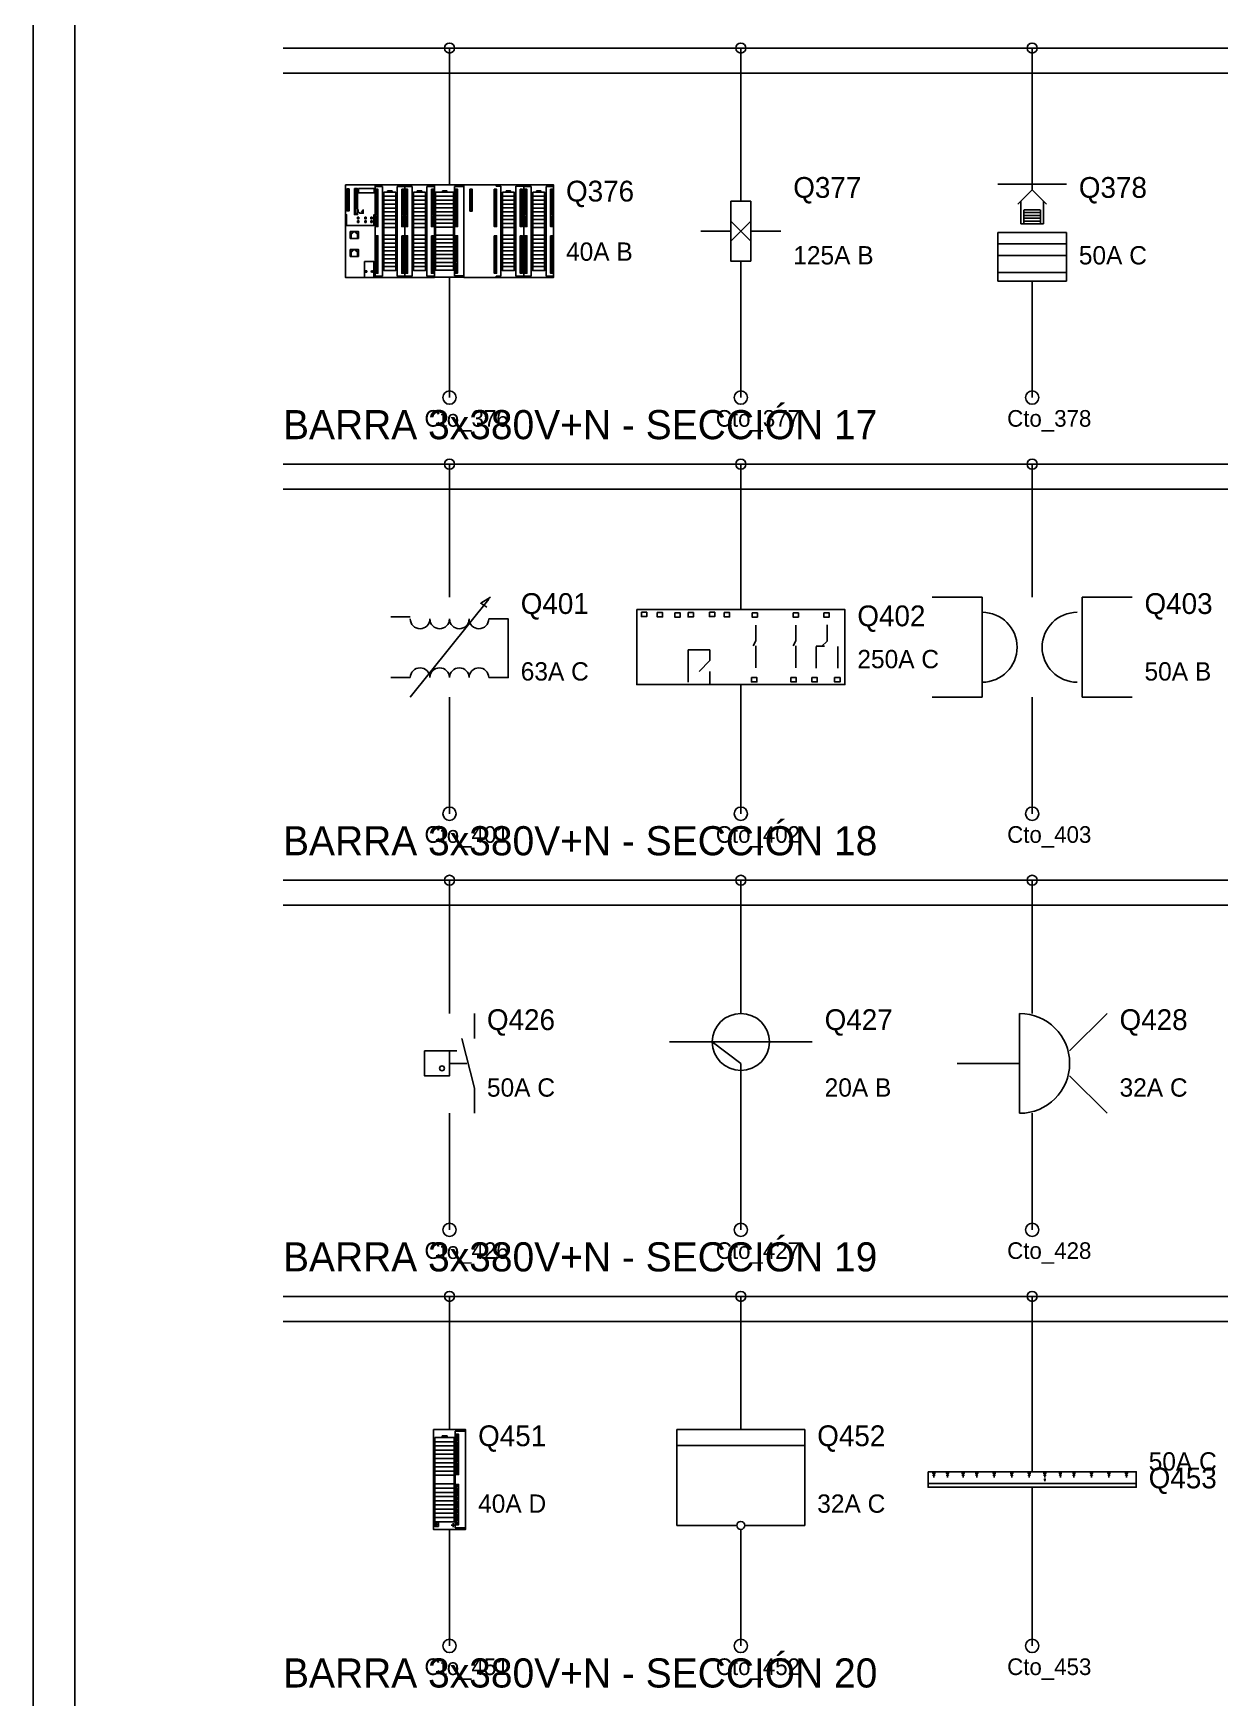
# Model space of a CAD drawing. Header units: metres. Extents: x 2 to 99, y 2 to 133.
# Drawn here: x 2 to 16.25, y 34.18 to 54.18 of the extents above; entities that cross this region are included whole.
import ezdxf

# ---------------------------------------------------------------- set-up
doc = ezdxf.new("R2010")
doc.units = ezdxf.units.M
for name, color, linetype in [('BARRAS_BUSBAR', 7, 'Continuous'), ('COMPONENTES', 7, 'Continuous'), ('FORMATO_LAMINA', 7, 'Continuous'), ('LINEAS_FUERZA', 7, 'Continuous'), ('TEXTOS_CIRCUITO', 7, 'Continuous')]:
    doc.layers.add(name, color=color, linetype=linetype)

msp = doc.modelspace()

# ---------------------------------------------------------------- linework, layer by layer
at = {"layer": 'BARRAS_BUSBAR'}
for p, q in [((5, 54), (96, 54)), ((5, 53.7), (96, 53.7)), ((5, 49), (96, 49)), ((5, 48.7), (96, 48.7)), ((5, 44), (96, 44)), ((5, 43.7), (96, 43.7)), ((5, 39), (96, 39)), ((5, 38.7), (96, 38.7))]:
    msp.add_line(p, q, dxfattribs=at)
at = {"layer": 'COMPONENTES'}
for p, q in [((10.5, 52.4), (10.5, 52.16)), ((14, 52.4), (14, 52.297)), ((5.794, 52.28), (5.768, 52.28)), ((5.794, 52.26), (5.768, 52.26)), ((5.794, 52.233), (5.768, 52.233)), ((5.794, 52.213), (5.768, 52.213)), ((6.106, 52.338), (6.195, 52.338)), ((6.141, 52.276), (6.115, 52.276)), ((6.141, 52.256), (6.115, 52.256)), ((6.141, 52.229), (6.115, 52.229)), ((6.141, 52.209), (6.115, 52.209)), ((6.137, 52.338), (6.137, 52.356)), ((6.195, 52.338), (6.195, 51.26)), ((6.355, 52.219), (6.213, 52.219)), ((6.373, 52.338), (6.462, 52.338)), ((6.373, 52.338), (6.373, 51.26)), ((6.453, 52.276), (6.426, 52.276)), ((6.453, 52.256), (6.426, 52.256)), ((6.453, 52.229), (6.426, 52.229)), ((6.453, 52.209), (6.426, 52.209)), ((6.462, 52.338), (6.551, 52.338)), ((6.497, 52.276), (6.471, 52.276)), ((6.497, 52.256), (6.471, 52.256)), ((6.497, 52.229), (6.471, 52.229)), ((6.497, 52.209), (6.471, 52.209)), ((6.493, 52.338), (6.493, 52.356)), ((6.551, 52.338), (6.551, 51.26)), ((6.711, 52.219), (6.569, 52.219)), ((6.729, 52.338), (6.818, 52.338)), ((6.729, 52.338), (6.729, 51.26)), ((6.809, 52.276), (6.782, 52.276)), ((6.809, 52.256), (6.782, 52.256)), ((6.809, 52.229), (6.782, 52.229)), ((6.809, 52.209), (6.782, 52.209)), ((7.049, 52.22), (6.832, 52.22)), ((7.06, 52.338), (7.173, 52.338)), ((7.06, 52.338), (7.06, 51.262)), ((7.097, 52.276), (7.07, 52.276)), ((7.097, 52.256), (7.07, 52.256)), ((7.097, 52.23), (7.07, 52.23)), ((7.097, 52.209), (7.07, 52.209)), ((7.273, 52.277), (7.246, 52.277)), ((7.273, 52.257), (7.246, 52.257)), ((7.273, 52.23), (7.246, 52.23)), ((7.273, 52.21), (7.246, 52.21)), ((7.565, 52.277), (7.538, 52.277)), ((7.565, 52.257), (7.538, 52.257)), ((7.565, 52.23), (7.538, 52.23)), ((7.565, 52.21), (7.538, 52.21)), ((7.56, 52.339), (7.56, 52.356)), ((7.56, 52.339), (7.618, 52.339)), ((7.618, 52.339), (7.618, 51.261)), ((7.778, 52.22), (7.636, 52.22)), ((7.796, 52.339), (7.885, 52.339)), ((7.796, 52.339), (7.796, 51.261)), ((7.876, 52.277), (7.85, 52.277)), ((7.876, 52.257), (7.85, 52.257)), ((7.876, 52.23), (7.85, 52.23)), ((7.876, 52.21), (7.85, 52.21)), ((7.894, 52.338), (7.983, 52.338)), ((7.93, 52.276), (7.903, 52.276)), ((7.93, 52.256), (7.903, 52.256)), ((7.93, 52.229), (7.903, 52.229)), ((7.93, 52.209), (7.903, 52.209)), ((7.925, 52.338), (7.925, 52.356)), ((7.983, 52.338), (7.983, 51.26)), ((8.143, 52.219), (8.001, 52.219)), ((8.161, 52.338), (8.25, 52.338)), ((8.161, 52.338), (8.161, 51.26)), ((8.241, 52.276), (8.214, 52.276)), ((8.241, 52.256), (8.214, 52.256)), ((8.241, 52.229), (8.214, 52.229)), ((8.241, 52.209), (8.214, 52.209)), ((13.589, 52.366), (14.411, 52.366)), ((14, 52.297), (13.829, 52.126)), ((14, 52.297), (14.171, 52.126)), ((5.794, 52.186), (5.768, 52.186)), ((5.794, 52.166), (5.768, 52.166)), ((5.794, 52.139), (5.768, 52.139)), ((5.794, 52.119), (5.768, 52.119)), ((5.794, 52.092), (5.768, 52.092)), ((5.794, 52.072), (5.768, 52.072)), ((6.141, 52.182), (6.115, 52.182)), ((6.141, 52.162), (6.115, 52.162)), ((6.141, 52.135), (6.115, 52.135)), ((6.141, 52.115), (6.115, 52.115)), ((6.141, 52.089), (6.115, 52.089)), ((6.141, 52.068), (6.115, 52.068)), ((6.141, 52.042), (6.115, 52.042)), ((6.141, 52.021), (6.115, 52.021)), ((6.355, 52.172), (6.213, 52.172)), ((6.355, 52.125), (6.213, 52.125)), ((6.355, 52.078), (6.213, 52.078)), ((6.355, 52.031), (6.213, 52.031)), ((6.453, 52.182), (6.426, 52.182)), ((6.453, 52.162), (6.426, 52.162)), ((6.453, 52.135), (6.426, 52.135)), ((6.453, 52.115), (6.426, 52.115)), ((6.453, 52.089), (6.426, 52.089)), ((6.453, 52.068), (6.426, 52.068)), ((6.453, 52.042), (6.426, 52.042)), ((6.453, 52.021), (6.426, 52.021)), ((6.497, 52.182), (6.471, 52.182)), ((6.497, 52.162), (6.471, 52.162)), ((6.497, 52.135), (6.471, 52.135)), ((6.497, 52.115), (6.471, 52.115)), ((6.497, 52.089), (6.471, 52.089)), ((6.497, 52.068), (6.471, 52.068)), ((6.497, 52.042), (6.471, 52.042)), ((6.497, 52.021), (6.471, 52.021)), ((6.711, 52.172), (6.569, 52.172)), ((6.711, 52.125), (6.569, 52.125)), ((6.711, 52.078), (6.569, 52.078)), ((6.711, 52.031), (6.569, 52.031)), ((6.809, 52.182), (6.782, 52.182)), ((6.809, 52.162), (6.782, 52.162)), ((6.809, 52.135), (6.782, 52.135)), ((6.809, 52.115), (6.782, 52.115)), ((6.809, 52.089), (6.782, 52.089)), ((6.809, 52.068), (6.782, 52.068)), ((6.809, 52.042), (6.782, 52.042)), ((6.809, 52.021), (6.782, 52.021)), ((7.049, 52.173), (6.832, 52.173)), ((7.049, 52.127), (6.832, 52.127)), ((7.049, 52.08), (6.832, 52.08)), ((7.049, 52.034), (6.832, 52.034)), ((7.097, 52.183), (7.07, 52.183)), ((7.097, 52.163), (7.07, 52.163)), ((7.097, 52.136), (7.07, 52.136)), ((7.097, 52.115), (7.07, 52.115)), ((7.097, 52.089), (7.07, 52.089)), ((7.097, 52.069), (7.07, 52.069)), ((7.097, 52.042), (7.07, 52.042)), ((7.097, 52.022), (7.07, 52.022)), ((7.273, 52.183), (7.246, 52.183)), ((7.273, 52.163), (7.246, 52.163)), ((7.273, 52.136), (7.246, 52.136)), ((7.273, 52.116), (7.246, 52.116)), ((7.273, 52.089), (7.246, 52.089)), ((7.273, 52.069), (7.246, 52.069)), ((7.565, 52.183), (7.538, 52.183)), ((7.565, 52.163), (7.538, 52.163)), ((7.565, 52.136), (7.538, 52.136)), ((7.565, 52.116), (7.538, 52.116)), ((7.565, 52.089), (7.538, 52.089)), ((7.565, 52.069), (7.538, 52.069)), ((7.565, 52.042), (7.538, 52.042)), ((7.565, 52.022), (7.538, 52.022)), ((7.778, 52.173), (7.636, 52.173)), ((7.778, 52.126), (7.636, 52.126)), ((7.778, 52.079), (7.636, 52.079)), ((7.778, 52.032), (7.636, 52.032)), ((7.876, 52.183), (7.85, 52.183)), ((7.876, 52.163), (7.85, 52.163)), ((7.876, 52.136), (7.85, 52.136)), ((7.876, 52.116), (7.85, 52.116)), ((7.876, 52.089), (7.85, 52.089)), ((7.876, 52.069), (7.85, 52.069)), ((7.876, 52.042), (7.85, 52.042)), ((7.876, 52.022), (7.85, 52.022)), ((7.93, 52.182), (7.903, 52.182)), ((7.93, 52.162), (7.903, 52.162)), ((7.93, 52.135), (7.903, 52.135)), ((7.93, 52.115), (7.903, 52.115)), ((7.93, 52.089), (7.903, 52.089)), ((7.93, 52.068), (7.903, 52.068)), ((7.93, 52.042), (7.903, 52.042)), ((7.93, 52.021), (7.903, 52.021)), ((8.143, 52.172), (8.001, 52.172)), ((8.143, 52.125), (8.001, 52.125)), ((8.143, 52.078), (8.001, 52.078)), ((8.143, 52.031), (8.001, 52.031)), ((8.241, 52.182), (8.214, 52.182)), ((8.241, 52.162), (8.214, 52.162)), ((8.241, 52.135), (8.214, 52.135)), ((8.241, 52.115), (8.214, 52.115)), ((8.241, 52.089), (8.214, 52.089)), ((8.241, 52.068), (8.214, 52.068)), ((8.241, 52.042), (8.214, 52.042)), ((8.241, 52.021), (8.214, 52.021)), ((13.863, 52.16), (13.863, 51.886)), ((13.901, 51.886), (13.901, 52.057)), ((13.904, 52.057), (14.096, 52.057)), ((13.904, 52.023), (14.096, 52.023)), ((14.099, 52.057), (14.099, 51.886)), ((14.137, 51.886), (14.137, 52.16)), ((6.141, 51.995), (6.115, 51.995)), ((6.141, 51.974), (6.115, 51.974)), ((6.141, 51.948), (6.115, 51.948)), ((6.141, 51.927), (6.115, 51.927)), ((6.141, 51.901), (6.115, 51.901)), ((6.141, 51.88), (6.115, 51.88)), ((6.355, 51.984), (6.213, 51.984)), ((6.355, 51.938), (6.213, 51.938)), ((6.355, 51.891), (6.213, 51.891)), ((6.355, 51.844), (6.213, 51.844)), ((6.453, 51.995), (6.426, 51.995)), ((6.453, 51.974), (6.426, 51.974)), ((6.453, 51.948), (6.426, 51.948)), ((6.453, 51.927), (6.426, 51.927)), ((6.453, 51.901), (6.426, 51.901)), ((6.453, 51.88), (6.426, 51.88)), ((6.497, 51.995), (6.471, 51.995)), ((6.497, 51.974), (6.471, 51.974)), ((6.497, 51.948), (6.471, 51.948)), ((6.497, 51.927), (6.471, 51.927)), ((6.497, 51.901), (6.471, 51.901)), ((6.497, 51.88), (6.471, 51.88)), ((6.711, 51.984), (6.569, 51.984)), ((6.711, 51.938), (6.569, 51.938)), ((6.711, 51.891), (6.569, 51.891)), ((6.711, 51.844), (6.569, 51.844)), ((6.809, 51.995), (6.782, 51.995)), ((6.809, 51.974), (6.782, 51.974)), ((6.809, 51.948), (6.782, 51.948)), ((6.809, 51.927), (6.782, 51.927)), ((6.809, 51.901), (6.782, 51.901)), ((6.809, 51.88), (6.782, 51.88)), ((7.049, 51.987), (6.832, 51.987)), ((7.049, 51.941), (6.832, 51.941)), ((7.049, 51.894), (6.832, 51.894)), ((7.049, 51.847), (6.832, 51.847)), ((7.097, 51.995), (7.07, 51.995)), ((7.097, 51.975), (7.07, 51.975)), ((7.097, 51.948), (7.07, 51.948)), ((7.097, 51.929), (7.07, 51.929)), ((7.097, 51.902), (7.07, 51.902)), ((7.097, 51.882), (7.07, 51.882)), ((7.565, 51.995), (7.538, 51.995)), ((7.565, 51.975), (7.538, 51.975)), ((7.565, 51.948), (7.538, 51.948)), ((7.565, 51.928), (7.538, 51.928)), ((7.565, 51.901), (7.538, 51.901)), ((7.565, 51.881), (7.538, 51.881)), ((7.778, 51.985), (7.636, 51.985)), ((7.778, 51.938), (7.636, 51.938)), ((7.778, 51.891), (7.636, 51.891)), ((7.778, 51.844), (7.636, 51.844)), ((7.876, 51.995), (7.85, 51.995)), ((7.876, 51.975), (7.85, 51.975)), ((7.876, 51.948), (7.85, 51.948)), ((7.876, 51.928), (7.85, 51.928)), ((7.876, 51.901), (7.85, 51.901)), ((7.876, 51.881), (7.85, 51.881)), ((7.93, 51.995), (7.903, 51.995)), ((7.93, 51.974), (7.903, 51.974)), ((7.93, 51.948), (7.903, 51.948)), ((7.93, 51.927), (7.903, 51.927)), ((7.93, 51.901), (7.903, 51.901)), ((7.93, 51.88), (7.903, 51.88)), ((8.143, 51.984), (8.001, 51.984)), ((8.143, 51.938), (8.001, 51.938)), ((8.143, 51.891), (8.001, 51.891)), ((8.143, 51.844), (8.001, 51.844)), ((8.241, 51.995), (8.214, 51.995)), ((8.241, 51.974), (8.214, 51.974)), ((8.241, 51.948), (8.214, 51.948)), ((8.241, 51.927), (8.214, 51.927)), ((8.241, 51.901), (8.214, 51.901)), ((8.241, 51.88), (8.214, 51.88)), ((10.38, 51.68), (10.62, 51.92)), ((10.38, 51.92), (10.62, 51.68)), ((13.863, 51.886), (14.137, 51.886)), ((13.904, 51.989), (14.096, 51.989)), ((13.904, 51.954), (14.096, 51.954)), ((13.904, 51.92), (14.096, 51.92)), ((6.141, 51.717), (6.115, 51.717)), ((6.141, 51.697), (6.115, 51.697)), ((6.141, 51.671), (6.115, 51.671)), ((6.141, 51.65), (6.115, 51.65)), ((6.141, 51.623), (6.115, 51.623)), ((6.141, 51.603), (6.115, 51.603)), ((6.355, 51.75), (6.213, 51.75)), ((6.355, 51.703), (6.213, 51.703)), ((6.355, 51.656), (6.213, 51.656)), ((6.355, 51.608), (6.213, 51.608)), ((6.453, 51.717), (6.426, 51.717)), ((6.453, 51.697), (6.426, 51.697)), ((6.453, 51.671), (6.426, 51.671)), ((6.453, 51.65), (6.426, 51.65)), ((6.453, 51.623), (6.426, 51.623)), ((6.453, 51.603), (6.426, 51.603)), ((6.497, 51.717), (6.471, 51.717)), ((6.497, 51.697), (6.471, 51.697)), ((6.497, 51.671), (6.471, 51.671)), ((6.497, 51.65), (6.471, 51.65)), ((6.497, 51.623), (6.471, 51.623)), ((6.497, 51.603), (6.471, 51.603)), ((6.711, 51.75), (6.569, 51.75)), ((6.711, 51.703), (6.569, 51.703)), ((6.711, 51.656), (6.569, 51.656)), ((6.711, 51.608), (6.569, 51.608)), ((6.809, 51.717), (6.782, 51.717)), ((6.809, 51.697), (6.782, 51.697)), ((6.809, 51.671), (6.782, 51.671)), ((6.809, 51.65), (6.782, 51.65)), ((6.809, 51.623), (6.782, 51.623)), ((6.809, 51.603), (6.782, 51.603)), ((7.049, 51.751), (6.832, 51.751)), ((7.049, 51.704), (6.832, 51.704)), ((7.049, 51.658), (6.832, 51.658)), ((7.049, 51.611), (6.832, 51.611)), ((7.097, 51.719), (7.07, 51.719)), ((7.097, 51.699), (7.07, 51.699)), ((7.097, 51.672), (7.07, 51.672)), ((7.097, 51.652), (7.07, 51.652)), ((7.097, 51.625), (7.07, 51.625)), ((7.097, 51.605), (7.07, 51.605)), ((7.565, 51.718), (7.538, 51.718)), ((7.565, 51.698), (7.538, 51.698)), ((7.565, 51.671), (7.538, 51.671)), ((7.565, 51.651), (7.538, 51.651)), ((7.565, 51.624), (7.538, 51.624)), ((7.565, 51.604), (7.538, 51.604)), ((7.778, 51.751), (7.636, 51.751)), ((7.778, 51.703), (7.636, 51.703)), ((7.778, 51.656), (7.636, 51.656)), ((7.778, 51.609), (7.636, 51.609)), ((7.876, 51.718), (7.85, 51.718)), ((7.876, 51.698), (7.85, 51.698)), ((7.876, 51.671), (7.85, 51.671)), ((7.876, 51.651), (7.85, 51.651)), ((7.876, 51.624), (7.85, 51.624)), ((7.876, 51.604), (7.85, 51.604)), ((7.93, 51.717), (7.903, 51.717)), ((7.93, 51.697), (7.903, 51.697)), ((7.93, 51.671), (7.903, 51.671)), ((7.93, 51.65), (7.903, 51.65)), ((7.93, 51.623), (7.903, 51.623)), ((7.93, 51.603), (7.903, 51.603)), ((8.143, 51.75), (8.001, 51.75)), ((8.143, 51.703), (8.001, 51.703)), ((8.143, 51.656), (8.001, 51.656)), ((8.143, 51.608), (8.001, 51.608)), ((8.241, 51.717), (8.214, 51.717)), ((8.241, 51.697), (8.214, 51.697)), ((8.241, 51.671), (8.214, 51.671)), ((8.241, 51.65), (8.214, 51.65)), ((8.241, 51.623), (8.214, 51.623)), ((8.241, 51.603), (8.214, 51.603)), ((10.02, 51.8), (10.38, 51.8)), ((10.98, 51.8), (10.62, 51.8)), ((13.589, 51.646), (14.411, 51.646)), ((6.141, 51.576), (6.115, 51.576)), ((6.141, 51.556), (6.115, 51.556)), ((6.141, 51.529), (6.115, 51.529)), ((6.141, 51.509), (6.115, 51.509)), ((6.141, 51.482), (6.115, 51.482)), ((6.141, 51.462), (6.115, 51.462)), ((6.141, 51.435), (6.115, 51.435)), ((6.141, 51.415), (6.115, 51.415)), ((6.355, 51.562), (6.213, 51.562)), ((6.355, 51.515), (6.213, 51.515)), ((6.355, 51.468), (6.213, 51.468)), ((6.355, 51.421), (6.213, 51.421)), ((6.453, 51.576), (6.426, 51.576)), ((6.453, 51.556), (6.426, 51.556)), ((6.453, 51.529), (6.426, 51.529)), ((6.453, 51.509), (6.426, 51.509)), ((6.453, 51.482), (6.426, 51.482)), ((6.453, 51.462), (6.426, 51.462)), ((6.453, 51.435), (6.426, 51.435)), ((6.453, 51.415), (6.426, 51.415)), ((6.497, 51.576), (6.471, 51.576)), ((6.497, 51.556), (6.471, 51.556)), ((6.497, 51.529), (6.471, 51.529)), ((6.497, 51.509), (6.471, 51.509)), ((6.497, 51.482), (6.471, 51.482)), ((6.497, 51.462), (6.471, 51.462)), ((6.497, 51.435), (6.471, 51.435)), ((6.497, 51.415), (6.471, 51.415)), ((6.711, 51.562), (6.569, 51.562)), ((6.711, 51.515), (6.569, 51.515)), ((6.711, 51.468), (6.569, 51.468)), ((6.711, 51.421), (6.569, 51.421)), ((6.809, 51.576), (6.782, 51.576)), ((6.809, 51.556), (6.782, 51.556)), ((6.809, 51.529), (6.782, 51.529)), ((6.809, 51.509), (6.782, 51.509)), ((6.809, 51.482), (6.782, 51.482)), ((6.809, 51.462), (6.782, 51.462)), ((6.809, 51.435), (6.782, 51.435)), ((6.809, 51.415), (6.782, 51.415)), ((7.049, 51.565), (6.832, 51.565)), ((7.049, 51.518), (6.832, 51.518)), ((7.049, 51.472), (6.832, 51.472)), ((7.049, 51.425), (6.832, 51.425)), ((7.097, 51.578), (7.07, 51.578)), ((7.097, 51.558), (7.07, 51.558)), ((7.097, 51.531), (7.07, 51.531)), ((7.097, 51.511), (7.07, 51.511)), ((7.097, 51.484), (7.07, 51.484)), ((7.097, 51.464), (7.07, 51.464)), ((7.097, 51.438), (7.07, 51.438)), ((7.097, 51.417), (7.07, 51.417)), ((7.565, 51.577), (7.538, 51.577)), ((7.565, 51.557), (7.538, 51.557)), ((7.565, 51.53), (7.538, 51.53)), ((7.565, 51.51), (7.538, 51.51)), ((7.565, 51.483), (7.538, 51.483)), ((7.565, 51.463), (7.538, 51.463)), ((7.565, 51.436), (7.538, 51.436)), ((7.565, 51.416), (7.538, 51.416)), ((7.778, 51.562), (7.636, 51.562)), ((7.778, 51.516), (7.636, 51.516)), ((7.778, 51.469), (7.636, 51.469)), ((7.778, 51.421), (7.636, 51.421)), ((7.876, 51.577), (7.85, 51.577)), ((7.876, 51.557), (7.85, 51.557)), ((7.876, 51.53), (7.85, 51.53)), ((7.876, 51.51), (7.85, 51.51)), ((7.876, 51.483), (7.85, 51.483)), ((7.876, 51.463), (7.85, 51.463)), ((7.876, 51.436), (7.85, 51.436)), ((7.876, 51.416), (7.85, 51.416)), ((7.93, 51.576), (7.903, 51.576)), ((7.93, 51.556), (7.903, 51.556)), ((7.93, 51.529), (7.903, 51.529)), ((7.93, 51.509), (7.903, 51.509)), ((7.93, 51.482), (7.903, 51.482)), ((7.93, 51.462), (7.903, 51.462)), ((7.93, 51.435), (7.903, 51.435)), ((7.93, 51.415), (7.903, 51.415)), ((8.143, 51.562), (8.001, 51.562)), ((8.143, 51.515), (8.001, 51.515)), ((8.143, 51.468), (8.001, 51.468)), ((8.143, 51.421), (8.001, 51.421)), ((8.241, 51.576), (8.214, 51.576)), ((8.241, 51.556), (8.214, 51.556)), ((8.241, 51.529), (8.214, 51.529)), ((8.241, 51.509), (8.214, 51.509)), ((8.241, 51.482), (8.214, 51.482)), ((8.241, 51.462), (8.214, 51.462)), ((8.241, 51.435), (8.214, 51.435)), ((8.241, 51.415), (8.214, 51.415)), ((10.5, 51.44), (10.5, 51.2)), ((13.589, 51.509), (14.411, 51.509)), ((6.195, 51.26), (6.106, 51.26)), ((6.141, 51.388), (6.115, 51.388)), ((6.141, 51.368), (6.115, 51.368)), ((6.141, 51.341), (6.115, 51.341)), ((6.141, 51.321), (6.115, 51.321)), ((6.137, 51.26), (6.137, 51.244)), ((6.355, 51.374), (6.213, 51.374)), ((6.373, 51.26), (6.462, 51.26)), ((6.453, 51.388), (6.426, 51.388)), ((6.453, 51.368), (6.426, 51.368)), ((6.453, 51.341), (6.426, 51.341)), ((6.453, 51.321), (6.426, 51.321)), ((6.551, 51.26), (6.462, 51.26)), ((6.497, 51.388), (6.471, 51.388)), ((6.497, 51.368), (6.471, 51.368)), ((6.497, 51.341), (6.471, 51.341)), ((6.497, 51.321), (6.471, 51.321)), ((6.493, 51.26), (6.493, 51.244)), ((6.711, 51.374), (6.569, 51.374)), ((6.729, 51.26), (6.818, 51.26)), ((6.809, 51.388), (6.782, 51.388)), ((6.809, 51.368), (6.782, 51.368)), ((6.809, 51.341), (6.782, 51.341)), ((6.809, 51.321), (6.782, 51.321)), ((7.049, 51.379), (6.832, 51.379)), ((7.06, 51.262), (7.173, 51.262)), ((7.097, 51.391), (7.07, 51.391)), ((7.097, 51.371), (7.07, 51.371)), ((7.097, 51.344), (7.07, 51.344)), ((7.097, 51.324), (7.07, 51.324)), ((7.565, 51.389), (7.538, 51.389)), ((7.565, 51.369), (7.538, 51.369)), ((7.565, 51.342), (7.538, 51.342)), ((7.565, 51.322), (7.538, 51.322)), ((7.56, 51.261), (7.56, 51.244)), ((7.618, 51.261), (7.56, 51.261)), ((7.778, 51.375), (7.636, 51.375)), ((7.796, 51.261), (7.885, 51.261)), ((7.876, 51.389), (7.85, 51.389)), ((7.876, 51.369), (7.85, 51.369)), ((7.876, 51.342), (7.85, 51.342)), ((7.876, 51.322), (7.85, 51.322)), ((7.983, 51.26), (7.894, 51.26)), ((7.93, 51.388), (7.903, 51.388)), ((7.93, 51.368), (7.903, 51.368)), ((7.93, 51.341), (7.903, 51.341)), ((7.93, 51.321), (7.903, 51.321)), ((7.925, 51.26), (7.925, 51.244)), ((8.143, 51.374), (8.001, 51.374)), ((8.161, 51.26), (8.25, 51.26)), ((8.241, 51.388), (8.214, 51.388)), ((8.241, 51.368), (8.214, 51.368)), ((8.241, 51.341), (8.214, 51.341)), ((8.241, 51.321), (8.214, 51.321)), ((13.589, 51.303), (14.411, 51.303)), ((6.529, 46.2), (7.471, 47.376)), ((12.8, 47.4), (13.4, 47.4)), ((13.4, 47.4), (13.4, 46.2)), ((15.2, 47.4), (14.6, 47.4)), ((14.6, 47.4), (14.6, 46.2)), ((6.529, 47.165), (6.294, 47.165)), ((10.68, 47.064), (10.68, 46.876)), ((11.16, 47.064), (11.16, 46.876)), ((11.536, 47.068), (11.536, 46.873)), ((10.68, 46.876), (10.648, 46.818)), ((10.68, 46.818), (10.68, 46.552)), ((11.16, 46.876), (11.127, 46.818)), ((11.16, 46.818), (11.16, 46.552)), ((11.406, 46.815), (11.504, 46.815)), ((11.406, 46.808), (11.406, 46.549)), ((11.536, 46.873), (11.471, 46.808)), ((11.666, 46.808), (11.666, 46.549)), ((9.869, 46.38), (9.869, 46.769)), ((9.869, 46.769), (10.129, 46.769)), ((10.129, 46.639), (9.999, 46.51)), ((10.129, 46.769), (10.129, 46.639)), ((6.529, 46.435), (6.294, 46.435)), ((10.129, 46.348), (10.129, 46.51)), ((13.4, 46.2), (12.8, 46.2)), ((14.6, 46.2), (15.2, 46.2)), ((7.3, 42.4), (7.3, 42.1)), ((13.85, 42.4), (13.85, 41.2)), ((14.9, 42.4), (14.45, 41.95)), ((9.643, 42.057), (11.357, 42.057)), ((10.5, 41.8), (10.157, 42.057)), ((7.09, 41.95), (7, 41.95)), ((7, 41.8), (7.21, 41.8)), ((10.5, 41.8), (10.5, 41.2)), ((13.1, 41.8), (13.85, 41.8)), ((14.9, 41.2), (14.45, 41.65)), ((7.058, 37.253), (6.822, 37.253)), ((7.058, 37.203), (6.822, 37.203)), ((7.07, 37.381), (7.194, 37.381)), ((7.07, 37.381), (7.07, 36.217)), ((7.11, 37.314), (7.081, 37.314)), ((7.11, 37.293), (7.081, 37.293)), ((7.11, 37.264), (7.081, 37.264)), ((7.11, 37.242), (7.081, 37.242)), ((7.11, 37.213), (7.081, 37.213)), ((9.732, 37.4), (11.268, 37.4)), ((11.268, 37.208), (9.732, 37.208)), ((7.058, 37.152), (6.822, 37.152)), ((7.058, 37.102), (6.822, 37.102)), ((7.058, 37.052), (6.822, 37.052)), ((7.058, 37.001), (6.822, 37.001)), ((7.11, 37.191), (7.081, 37.191)), ((7.11, 37.162), (7.081, 37.162)), ((7.11, 37.141), (7.081, 37.141)), ((7.11, 37.112), (7.081, 37.112)), ((7.11, 37.09), (7.081, 37.09)), ((7.11, 37.061), (7.081, 37.061)), ((7.11, 37.039), (7.081, 37.039)), ((7.11, 37.01), (7.081, 37.01)), ((7.058, 36.951), (6.822, 36.951)), ((7.058, 36.901), (6.822, 36.901)), ((7.058, 36.85), (6.822, 36.85)), ((7.11, 36.989), (7.081, 36.989)), ((7.11, 36.96), (7.081, 36.96)), ((7.11, 36.938), (7.081, 36.938)), ((7.11, 36.909), (7.081, 36.909)), ((7.11, 36.887), (7.081, 36.887)), ((12.82, 36.856), (12.82, 36.87)), ((12.82, 36.847), (12.82, 36.823)), ((12.984, 36.856), (12.984, 36.87)), ((12.984, 36.847), (12.984, 36.823)), ((13.171, 36.856), (13.171, 36.87)), ((13.171, 36.847), (13.171, 36.823)), ((13.334, 36.856), (13.334, 36.87)), ((13.334, 36.847), (13.334, 36.823)), ((13.544, 36.856), (13.544, 36.87)), ((13.544, 36.847), (13.544, 36.823)), ((13.755, 36.856), (13.755, 36.87)), ((13.755, 36.847), (13.755, 36.823)), ((13.965, 36.856), (13.965, 36.87)), ((13.965, 36.847), (13.965, 36.823)), ((14.152, 36.856), (14.152, 36.87)), ((14.152, 36.847), (14.152, 36.823)), ((14.152, 36.8), (14.152, 36.812)), ((14.339, 36.856), (14.339, 36.87)), ((14.339, 36.847), (14.339, 36.823)), ((14.502, 36.856), (14.502, 36.87)), ((14.502, 36.847), (14.502, 36.823)), ((14.713, 36.856), (14.713, 36.87)), ((14.713, 36.847), (14.713, 36.823)), ((14.923, 36.856), (14.923, 36.87)), ((14.923, 36.847), (14.923, 36.823)), ((15.133, 36.856), (15.133, 36.87)), ((15.133, 36.847), (15.133, 36.823)), ((7.058, 36.746), (6.822, 36.746)), ((7.058, 36.695), (6.822, 36.695)), ((7.058, 36.645), (6.822, 36.645)), ((7.11, 36.711), (7.081, 36.711)), ((7.11, 36.689), (7.081, 36.689)), ((7.11, 36.66), (7.081, 36.66)), ((7.11, 36.639), (7.081, 36.639)), ((7.11, 36.61), (7.081, 36.61)), ((12.75, 36.753), (15.25, 36.753)), ((14.14, 36.8), (14.164, 36.8)), ((14.143, 36.793), (14.161, 36.793)), ((14.145, 36.786), (14.159, 36.786)), ((7.058, 36.595), (6.822, 36.595)), ((7.058, 36.545), (6.822, 36.545)), ((7.058, 36.494), (6.822, 36.494)), ((7.058, 36.444), (6.822, 36.444)), ((7.11, 36.588), (7.081, 36.588)), ((7.11, 36.559), (7.081, 36.559)), ((7.11, 36.537), (7.081, 36.537)), ((7.11, 36.508), (7.081, 36.508)), ((7.11, 36.486), (7.081, 36.486)), ((7.11, 36.458), (7.081, 36.458)), ((7.11, 36.436), (7.081, 36.436)), ((7.11, 36.407), (7.081, 36.407)), ((7.058, 36.394), (6.822, 36.394)), ((7.058, 36.343), (6.822, 36.343)), ((7.066, 36.25), (7.019, 36.25)), ((7.043, 36.227), (7.043, 36.274)), ((7.07, 36.217), (7.194, 36.217)), ((7.11, 36.385), (7.081, 36.385)), ((7.11, 36.356), (7.081, 36.356)), ((7.11, 36.335), (7.081, 36.335)), ((7.11, 36.306), (7.081, 36.306)), ((7.11, 36.284), (7.081, 36.284))]:
    msp.add_line(p, q, dxfattribs=at)
for points in [[(5.75, 52.356), (6.106, 52.356), (6.106, 51.244), (5.75, 51.244)], [(5.768, 52.307), (5.794, 52.307), (5.794, 52.043), (5.768, 52.043)], [(5.857, 52.312), (5.896, 52.312), (5.896, 52), (5.857, 52)], [(5.86, 52.309), (5.892, 52.309), (5.892, 52.004), (5.86, 52.004)], [(5.906, 52.312), (6.095, 52.312), (6.095, 52.262), (5.906, 52.262)], [(6.106, 52.356), (6.462, 52.356), (6.462, 51.244), (6.106, 51.244)], [(6.115, 52.303), (6.141, 52.303), (6.141, 51.854), (6.115, 51.854)], [(6.213, 52.267), (6.355, 52.267), (6.355, 51.327), (6.213, 51.327)], [(6.257, 52.284), (6.31, 52.284), (6.31, 52.267), (6.257, 52.267)], [(6.426, 52.303), (6.453, 52.303), (6.453, 51.854), (6.426, 51.854)], [(6.462, 52.356), (6.818, 52.356), (6.818, 51.244), (6.462, 51.244)], [(6.471, 52.303), (6.497, 52.303), (6.497, 51.854), (6.471, 51.854)], [(6.569, 52.267), (6.711, 52.267), (6.711, 51.327), (6.569, 51.327)], [(6.613, 52.284), (6.666, 52.284), (6.666, 52.267), (6.613, 52.267)], [(6.782, 52.303), (6.809, 52.303), (6.809, 51.854), (6.782, 51.854)], [(6.818, 52.356), (7.173, 52.356), (7.173, 51.246), (6.818, 51.246)], [(6.832, 52.267), (7.049, 52.267), (7.049, 51.33), (6.832, 51.33)], [(6.915, 52.284), (6.969, 52.284), (6.969, 52.267), (6.915, 52.267)], [(7.07, 52.303), (7.097, 52.303), (7.097, 51.855), (7.07, 51.855)], [(7.173, 52.356), (7.894, 52.356), (7.894, 51.244), (7.173, 51.244)], [(7.246, 52.304), (7.273, 52.304), (7.273, 52.041), (7.246, 52.041)], [(7.538, 52.304), (7.565, 52.304), (7.565, 51.854), (7.538, 51.854)], [(7.636, 52.267), (7.778, 52.267), (7.778, 51.327), (7.636, 51.327)], [(7.681, 52.284), (7.734, 52.284), (7.734, 52.267), (7.681, 52.267)], [(7.85, 52.304), (7.876, 52.304), (7.876, 51.854), (7.85, 51.854)], [(7.894, 52.356), (8.25, 52.356), (8.25, 51.244), (7.894, 51.244)], [(7.903, 52.303), (7.93, 52.303), (7.93, 51.854), (7.903, 51.854)], [(8.001, 52.267), (8.143, 52.267), (8.143, 51.327), (8.001, 51.327)], [(8.045, 52.284), (8.099, 52.284), (8.099, 52.267), (8.045, 52.267)], [(8.214, 52.303), (8.241, 52.303), (8.241, 51.854), (8.214, 51.854)], [(10.38, 52.16), (10.62, 52.16), (10.62, 51.44), (10.38, 51.44)], [(5.896, 51.968), (5.91, 51.968), (5.91, 51.947), (5.896, 51.947)], [(5.896, 51.925), (5.91, 51.925), (5.91, 51.904), (5.896, 51.904)], [(5.985, 51.968), (5.999, 51.968), (5.999, 51.947), (5.985, 51.947)], [(5.985, 51.925), (5.999, 51.925), (5.999, 51.904), (5.985, 51.904)], [(6.056, 51.968), (6.07, 51.968), (6.07, 51.947), (6.056, 51.947)], [(6.056, 51.925), (6.07, 51.925), (6.07, 51.904), (6.056, 51.904)], [(5.807, 51.796), (5.905, 51.796), (5.905, 51.712), (5.807, 51.712)], [(6.115, 51.744), (6.141, 51.744), (6.141, 51.294), (6.115, 51.294)], [(6.426, 51.744), (6.453, 51.744), (6.453, 51.294), (6.426, 51.294)], [(6.471, 51.744), (6.497, 51.744), (6.497, 51.294), (6.471, 51.294)], [(6.782, 51.744), (6.809, 51.744), (6.809, 51.294), (6.782, 51.294)], [(7.07, 51.745), (7.097, 51.745), (7.097, 51.297), (7.07, 51.297)], [(7.538, 51.745), (7.565, 51.745), (7.565, 51.295), (7.538, 51.295)], [(7.85, 51.745), (7.876, 51.745), (7.876, 51.295), (7.85, 51.295)], [(7.903, 51.744), (7.93, 51.744), (7.93, 51.294), (7.903, 51.294)], [(8.214, 51.744), (8.241, 51.744), (8.241, 51.294), (8.214, 51.294)], [(13.589, 51.783), (14.411, 51.783), (14.411, 51.2), (13.589, 51.2)], [(5.807, 51.581), (5.905, 51.581), (5.905, 51.496), (5.807, 51.496)], [(5.978, 51.434), (6.092, 51.434), (6.092, 51.244), (5.978, 51.244)], [(9.25, 47.252), (11.75, 47.252), (11.75, 46.351), (9.25, 46.351)], [(9.305, 47.22), (9.37, 47.22), (9.37, 47.168), (9.305, 47.168)], [(9.496, 47.217), (9.561, 47.217), (9.561, 47.165), (9.496, 47.165)], [(9.707, 47.213), (9.772, 47.213), (9.772, 47.162), (9.707, 47.162)], [(9.866, 47.217), (9.931, 47.217), (9.931, 47.165), (9.866, 47.165)], [(10.122, 47.22), (10.187, 47.22), (10.187, 47.168), (10.122, 47.168)], [(10.301, 47.217), (10.365, 47.217), (10.365, 47.165), (10.301, 47.165)], [(10.635, 47.213), (10.699, 47.213), (10.699, 47.162), (10.635, 47.162)], [(11.127, 47.213), (11.192, 47.213), (11.192, 47.162), (11.127, 47.162)], [(11.497, 47.213), (11.562, 47.213), (11.562, 47.162), (11.497, 47.162)], [(10.628, 46.435), (10.693, 46.435), (10.693, 46.383), (10.628, 46.383)], [(11.101, 46.435), (11.166, 46.435), (11.166, 46.383), (11.101, 46.383)], [(11.354, 46.435), (11.419, 46.435), (11.419, 46.383), (11.354, 46.383)], [(11.627, 46.435), (11.692, 46.435), (11.692, 46.383), (11.627, 46.383)], [(6.7, 41.95), (7, 41.95), (7, 41.65), (6.7, 41.65)], [(6.806, 37.4), (7.194, 37.4), (7.194, 36.2), (6.806, 36.2)], [(6.822, 37.303), (7.058, 37.303), (7.058, 36.29), (6.822, 36.29)], [(6.913, 37.323), (6.971, 37.323), (6.971, 37.303), (6.913, 37.303)], [(7.081, 37.343), (7.11, 37.343), (7.11, 36.858), (7.081, 36.858)], [(12.75, 36.893), (15.25, 36.893), (15.25, 36.707), (12.75, 36.707)], [(12.808, 36.893), (12.832, 36.893), (12.832, 36.87), (12.808, 36.87)], [(12.972, 36.893), (12.995, 36.893), (12.995, 36.87), (12.972, 36.87)], [(13.159, 36.893), (13.182, 36.893), (13.182, 36.87), (13.159, 36.87)], [(13.322, 36.893), (13.346, 36.893), (13.346, 36.87), (13.322, 36.87)], [(13.533, 36.893), (13.556, 36.893), (13.556, 36.87), (13.533, 36.87)], [(13.743, 36.893), (13.766, 36.893), (13.766, 36.87), (13.743, 36.87)], [(13.953, 36.893), (13.977, 36.893), (13.977, 36.87), (13.953, 36.87)], [(14.14, 36.893), (14.164, 36.893), (14.164, 36.87), (14.14, 36.87)], [(14.327, 36.893), (14.35, 36.893), (14.35, 36.87), (14.327, 36.87)], [(14.491, 36.893), (14.514, 36.893), (14.514, 36.87), (14.491, 36.87)], [(14.701, 36.893), (14.724, 36.893), (14.724, 36.87), (14.701, 36.87)], [(14.911, 36.893), (14.935, 36.893), (14.935, 36.87), (14.911, 36.87)], [(15.121, 36.893), (15.145, 36.893), (15.145, 36.87), (15.121, 36.87)], [(7.081, 36.74), (7.11, 36.74), (7.11, 36.255), (7.081, 36.255)], [(6.822, 36.281), (6.868, 36.281), (6.868, 36.235), (6.822, 36.235)]]:
    msp.add_lwpolyline(points, close=True, dxfattribs=at)
for points in [[(5.889, 52.011), (5.867, 52.011), (5.867, 52.069), (5.871, 52.069), (5.871, 52.302), (5.885, 52.302), (5.885, 52.069), (5.889, 52.069)], [(5.964, 52.061), (5.964, 52.015), (5.921, 52.015), (5.903, 52.033), (5.903, 52.061)], [(5.956, 52.054), (5.956, 52.025), (5.942, 52.04)], [(5.75, 51.997), (5.764, 51.997), (5.764, 51.868), (6.092, 51.868), (6.092, 51.997), (6.106, 51.997)], [(5.819, 51.724), (5.819, 51.772), (5.831, 51.772), (5.831, 51.784), (5.844, 51.784), (5.844, 51.79), (5.868, 51.79), (5.868, 51.784), (5.881, 51.784), (5.881, 51.772), (5.893, 51.772), (5.893, 51.724)], [(5.819, 51.508), (5.819, 51.557), (5.831, 51.557), (5.831, 51.569), (5.844, 51.569), (5.844, 51.575), (5.868, 51.575), (5.868, 51.569), (5.881, 51.569), (5.881, 51.557), (5.893, 51.557), (5.893, 51.508)], [(7.447, 47.282), (7.376, 47.329), (7.494, 47.4)], [(7.471, 47.141), (7.706, 47.141), (7.706, 46.435), (7.471, 46.435)], [(7.15, 42.1), (7.3, 41.5), (7.3, 41.2)], [(9.732, 37.4), (9.732, 36.248), (10.442, 36.248)], [(10.558, 36.248), (11.268, 36.248), (11.268, 37.4)]]:
    msp.add_lwpolyline(points, dxfattribs=at)
for centre, radius in [((5.781, 52.293), 0.00625), ((5.781, 52.246), 0.00625), ((5.781, 52.199), 0.00625), ((6.128, 52.29), 0.00625), ((6.128, 52.243), 0.00625), ((6.128, 52.196), 0.00625), ((6.44, 52.29), 0.00625), ((6.44, 52.243), 0.00625), ((6.44, 52.196), 0.00625), ((6.484, 52.29), 0.00625), ((6.484, 52.243), 0.00625), ((6.484, 52.196), 0.00625), ((6.795, 52.29), 0.00625), ((6.795, 52.243), 0.00625), ((6.795, 52.196), 0.00625), ((7.084, 52.29), 0.00623), ((7.084, 52.243), 0.00623), ((7.084, 52.196), 0.00623), ((7.26, 52.29), 0.00625), ((7.26, 52.244), 0.00625), ((7.26, 52.197), 0.00625), ((7.552, 52.29), 0.00625), ((7.552, 52.244), 0.00625), ((7.552, 52.197), 0.00625), ((7.863, 52.29), 0.00625), ((7.863, 52.244), 0.00625), ((7.863, 52.197), 0.00625), ((7.916, 52.29), 0.00625), ((7.916, 52.243), 0.00625), ((7.916, 52.196), 0.00625), ((8.228, 52.29), 0.00625), ((8.228, 52.243), 0.00625), ((8.228, 52.196), 0.00625), ((5.781, 52.152), 0.00625), ((5.781, 52.105), 0.00625), ((5.781, 52.058), 0.00625), ((6.128, 52.149), 0.00625), ((6.128, 52.102), 0.00625), ((6.128, 52.055), 0.00625), ((6.128, 52.008), 0.00625), ((6.44, 52.149), 0.00625), ((6.44, 52.102), 0.00625), ((6.44, 52.055), 0.00625), ((6.44, 52.008), 0.00625), ((6.484, 52.149), 0.00625), ((6.484, 52.102), 0.00625), ((6.484, 52.055), 0.00625), ((6.484, 52.008), 0.00625), ((6.795, 52.149), 0.00625), ((6.795, 52.102), 0.00625), ((6.795, 52.055), 0.00625), ((6.795, 52.008), 0.00625), ((7.084, 52.149), 0.00623), ((7.084, 52.102), 0.00623), ((7.084, 52.056), 0.00623), ((7.084, 52.009), 0.00623), ((7.26, 52.15), 0.00625), ((7.26, 52.103), 0.00625), ((7.26, 52.056), 0.00625), ((7.552, 52.15), 0.00625), ((7.552, 52.103), 0.00625), ((7.552, 52.056), 0.00625), ((7.552, 52.009), 0.00625), ((7.863, 52.15), 0.00625), ((7.863, 52.103), 0.00625), ((7.863, 52.056), 0.00625), ((7.863, 52.009), 0.00625), ((7.916, 52.149), 0.00625), ((7.916, 52.102), 0.00625), ((7.916, 52.055), 0.00625), ((7.916, 52.008), 0.00625), ((8.228, 52.149), 0.00625), ((8.228, 52.102), 0.00625), ((8.228, 52.055), 0.00625), ((8.228, 52.008), 0.00625), ((6.128, 51.961), 0.00625), ((6.128, 51.914), 0.00625), ((6.128, 51.867), 0.00625), ((6.44, 51.961), 0.00625), ((6.44, 51.914), 0.00625), ((6.44, 51.867), 0.00625), ((6.484, 51.961), 0.00625), ((6.484, 51.914), 0.00625), ((6.484, 51.867), 0.00625), ((6.795, 51.961), 0.00625), ((6.795, 51.914), 0.00625), ((6.795, 51.867), 0.00625), ((7.084, 51.962), 0.00623), ((7.084, 51.915), 0.00623), ((7.084, 51.868), 0.00623), ((7.552, 51.962), 0.00625), ((7.552, 51.915), 0.00625), ((7.552, 51.868), 0.00625), ((7.863, 51.962), 0.00625), ((7.863, 51.915), 0.00625), ((7.863, 51.868), 0.00625), ((7.916, 51.961), 0.00625), ((7.916, 51.914), 0.00625), ((7.916, 51.867), 0.00625), ((8.228, 51.961), 0.00625), ((8.228, 51.914), 0.00625), ((8.228, 51.867), 0.00625), ((6.128, 51.731), 0.00625), ((6.128, 51.684), 0.00625), ((6.128, 51.637), 0.00625), ((6.44, 51.731), 0.00625), ((6.44, 51.684), 0.00625), ((6.44, 51.637), 0.00625), ((6.484, 51.731), 0.00625), ((6.484, 51.684), 0.00625), ((6.484, 51.637), 0.00625), ((6.795, 51.731), 0.00625), ((6.795, 51.684), 0.00625), ((6.795, 51.637), 0.00625), ((7.084, 51.732), 0.00623), ((7.084, 51.685), 0.00623), ((7.084, 51.638), 0.00623), ((7.552, 51.731), 0.00625), ((7.552, 51.684), 0.00625), ((7.552, 51.638), 0.00625), ((7.863, 51.731), 0.00625), ((7.863, 51.684), 0.00625), ((7.863, 51.638), 0.00625), ((7.916, 51.731), 0.00625), ((7.916, 51.684), 0.00625), ((7.916, 51.637), 0.00625), ((8.228, 51.731), 0.00625), ((8.228, 51.684), 0.00625), ((8.228, 51.637), 0.00625), ((6.128, 51.59), 0.00625), ((6.128, 51.543), 0.00625), ((6.128, 51.496), 0.00625), ((6.128, 51.449), 0.00625), ((6.128, 51.402), 0.00625), ((6.44, 51.59), 0.00625), ((6.44, 51.543), 0.00625), ((6.44, 51.496), 0.00625), ((6.44, 51.449), 0.00625), ((6.44, 51.402), 0.00625), ((6.484, 51.59), 0.00625), ((6.484, 51.543), 0.00625), ((6.484, 51.496), 0.00625), ((6.484, 51.449), 0.00625), ((6.484, 51.402), 0.00625), ((6.795, 51.59), 0.00625), ((6.795, 51.543), 0.00625), ((6.795, 51.496), 0.00625), ((6.795, 51.449), 0.00625), ((6.795, 51.402), 0.00625), ((7.084, 51.592), 0.00623), ((7.084, 51.545), 0.00623), ((7.084, 51.498), 0.00623), ((7.084, 51.451), 0.00623), ((7.084, 51.404), 0.00623), ((7.552, 51.59), 0.00625), ((7.552, 51.544), 0.00625), ((7.552, 51.497), 0.00625), ((7.552, 51.45), 0.00625), ((7.552, 51.403), 0.00625), ((7.863, 51.59), 0.00625), ((7.863, 51.544), 0.00625), ((7.863, 51.497), 0.00625), ((7.863, 51.45), 0.00625), ((7.863, 51.403), 0.00625), ((7.916, 51.59), 0.00625), ((7.916, 51.543), 0.00625), ((7.916, 51.496), 0.00625), ((7.916, 51.449), 0.00625), ((7.916, 51.402), 0.00625), ((8.228, 51.59), 0.00625), ((8.228, 51.543), 0.00625), ((8.228, 51.496), 0.00625), ((8.228, 51.449), 0.00625), ((8.228, 51.402), 0.00625), ((5.999, 51.315), 0.0089), ((6.07, 51.315), 0.0089), ((6.128, 51.355), 0.00625), ((6.128, 51.308), 0.00625), ((6.44, 51.355), 0.00625), ((6.44, 51.308), 0.00625), ((6.484, 51.355), 0.00625), ((6.484, 51.308), 0.00625), ((6.795, 51.355), 0.00625), ((6.795, 51.308), 0.00625), ((7.084, 51.357), 0.00623), ((7.084, 51.31), 0.00623), ((7.552, 51.356), 0.00625), ((7.552, 51.308), 0.00625), ((7.863, 51.356), 0.00625), ((7.863, 51.308), 0.00625), ((7.916, 51.355), 0.00625), ((7.916, 51.308), 0.00625), ((8.228, 51.355), 0.00625), ((8.228, 51.308), 0.00625), ((10.5, 42.057), 0.343), ((6.91, 41.74), 0.03), ((7.096, 37.329), 0.00676), ((7.096, 37.278), 0.00676), ((7.096, 37.227), 0.00676), ((7.096, 37.177), 0.00676), ((7.096, 37.126), 0.00676), ((7.096, 37.075), 0.00676), ((7.096, 37.025), 0.00676), ((7.096, 36.974), 0.00676), ((7.096, 36.923), 0.00676), ((7.096, 36.873), 0.00676), ((7.096, 36.725), 0.00676), ((7.096, 36.675), 0.00676), ((7.096, 36.624), 0.00676), ((7.096, 36.573), 0.00676), ((7.096, 36.523), 0.00676), ((7.096, 36.472), 0.00676), ((7.096, 36.421), 0.00676), ((6.845, 36.258), 0.00774), ((7.096, 36.371), 0.00676), ((7.096, 36.32), 0.00676), ((7.096, 36.269), 0.00676), ((10.5, 36.248), 0.048)]:
    msp.add_circle(centre, radius, dxfattribs=at)
for centre, radius, start, end in [((13.4, 46.8), 0.42, 270, 450), ((14.54, 46.8), 0.42, 90, 270), ((6.647, 47.141), 0.118, 180, 360), ((6.882, 47.141), 0.118, 180, 360), ((7.118, 47.141), 0.118, 180, 360), ((7.353, 47.141), 0.118, 180, 360), ((6.647, 46.435), 0.118, 0, 180), ((6.882, 46.435), 0.118, 0, 180), ((7.118, 46.435), 0.118, 0, 180), ((7.353, 46.435), 0.118, 0, 180), ((13.85, 41.8), 0.6, 270, 450), ((12.82, 36.844), 0.0105, 0, 180), ((12.984, 36.844), 0.0105, 0, 180), ((13.171, 36.844), 0.0105, 0, 180), ((13.334, 36.844), 0.0105, 0, 180), ((13.544, 36.844), 0.0105, 0, 180), ((13.755, 36.844), 0.0105, 0, 180), ((13.965, 36.844), 0.0105, 0, 180), ((14.152, 36.844), 0.0105, 0, 180), ((14.339, 36.844), 0.0105, 0, 180), ((14.502, 36.844), 0.0105, 0, 180), ((14.713, 36.844), 0.0105, 0, 180), ((14.923, 36.844), 0.0105, 0, 180), ((15.133, 36.844), 0.0105, 0, 180)]:
    msp.add_arc(centre, radius, start, end, dxfattribs=at)
at = {"layer": 'FORMATO_LAMINA'}
for points in [[(2, 2), (99, 2), (99, 133), (2, 133)], [(2.5, 2.5), (98.5, 2.5), (98.5, 132.5), (2.5, 132.5)]]:
    msp.add_lwpolyline(points, close=True, dxfattribs=at)
at = {"layer": 'LINEAS_FUERZA'}
for p, q in [((7, 54), (7, 52.356)), ((10.5, 54), (10.5, 52.4)), ((14, 54), (14, 52.4)), ((7, 51.244), (7, 49.8)), ((10.5, 51.2), (10.5, 49.8)), ((14, 51.2), (14, 49.8)), ((7, 49), (7, 47.4)), ((10.5, 49), (10.5, 47.252)), ((14, 49), (14, 47.4)), ((10.5, 46.348), (10.5, 44.8)), ((7, 46.2), (7, 44.8)), ((14, 46.2), (14, 44.8)), ((7, 44), (7, 42.4)), ((10.5, 44), (10.5, 42.4)), ((14, 44), (14, 42.4)), ((7, 41.2), (7, 39.8)), ((10.5, 41.2), (10.5, 39.8)), ((14, 41.2), (14, 39.8)), ((7, 39), (7, 37.4)), ((10.5, 39), (10.5, 37.4)), ((14, 39), (14, 36.893)), ((14, 36.707), (14, 34.8)), ((7, 36.2), (7, 34.8)), ((10.5, 36.2), (10.5, 34.8))]:
    msp.add_line(p, q, dxfattribs=at)
for centre, radius in [((7, 54), 0.06), ((10.5, 54), 0.06), ((14, 54), 0.06), ((7, 49.8), 0.08), ((10.5, 49.8), 0.08), ((14, 49.8), 0.08), ((7, 49), 0.06), ((10.5, 49), 0.06), ((14, 49), 0.06), ((7, 44.8), 0.08), ((10.5, 44.8), 0.08), ((14, 44.8), 0.08), ((7, 44), 0.06), ((10.5, 44), 0.06), ((14, 44), 0.06), ((7, 39.8), 0.08), ((10.5, 39.8), 0.08), ((14, 39.8), 0.08), ((7, 39), 0.06), ((10.5, 39), 0.06), ((14, 39), 0.06), ((7, 34.8), 0.08), ((10.5, 34.8), 0.08), ((14, 34.8), 0.08)]:
    msp.add_circle(centre, radius, dxfattribs=at)

# ---------------------------------------------------------------- texts
at = {"layer": 'TEXTOS_CIRCUITO'}
for s, height, p in [('Q376', 0.25, (8.4, 52.156)), ('Q377', 0.25, (11.13, 52.2)), ('Q378', 0.25, (14.561, 52.2)), ('40A B', 0.22, (8.4, 51.444)), ('125A B', 0.22, (11.13, 51.4)), ('50A C', 0.22, (14.561, 51.4)), ('BARRA 3x380V+N - SECCIÓN 17', 0.35, (5, 49.3)), ('Cto_376', 0.2, (6.7, 49.45)), ('Cto_377', 0.2, (10.2, 49.45)), ('Cto_378', 0.2, (13.7, 49.45)), ('Q401', 0.25, (7.856, 47.2)), ('Q403', 0.25, (15.35, 47.2)), ('Q402', 0.25, (11.9, 47.052)), ('63A C', 0.22, (7.856, 46.4)), ('250A C', 0.22, (11.9, 46.548)), ('50A B', 0.22, (15.35, 46.4)), ('BARRA 3x380V+N - SECCIÓN 18', 0.35, (5, 44.3)), ('Cto_401', 0.2, (6.7, 44.45)), ('Cto_402', 0.2, (10.2, 44.45)), ('Cto_403', 0.2, (13.7, 44.45)), ('Q426', 0.25, (7.45, 42.2)), ('Q427', 0.25, (11.507, 42.2)), ('Q428', 0.25, (15.05, 42.2)), ('50A C', 0.22, (7.45, 41.4)), ('20A B', 0.22, (11.507, 41.4)), ('32A C', 0.22, (15.05, 41.4)), ('BARRA 3x380V+N - SECCIÓN 19', 0.35, (5, 39.3)), ('Cto_426', 0.2, (6.7, 39.45)), ('Cto_427', 0.2, (10.2, 39.45)), ('Cto_428', 0.2, (13.7, 39.45)), ('Q451', 0.25, (7.344, 37.2)), ('Q452', 0.25, (11.418, 37.2)), ('50A C', 0.22, (15.4, 36.907)), ('Q453', 0.25, (15.4, 36.693)), ('40A D', 0.22, (7.344, 36.4)), ('32A C', 0.22, (11.418, 36.4)), ('BARRA 3x380V+N - SECCIÓN 20', 0.35, (5, 34.3)), ('Cto_451', 0.2, (6.7, 34.45)), ('Cto_452', 0.2, (10.2, 34.45)), ('Cto_453', 0.2, (13.7, 34.45))]:
    msp.add_text(s, height=height, dxfattribs=at).set_placement(p)

doc.saveas('drawing.dxf')
